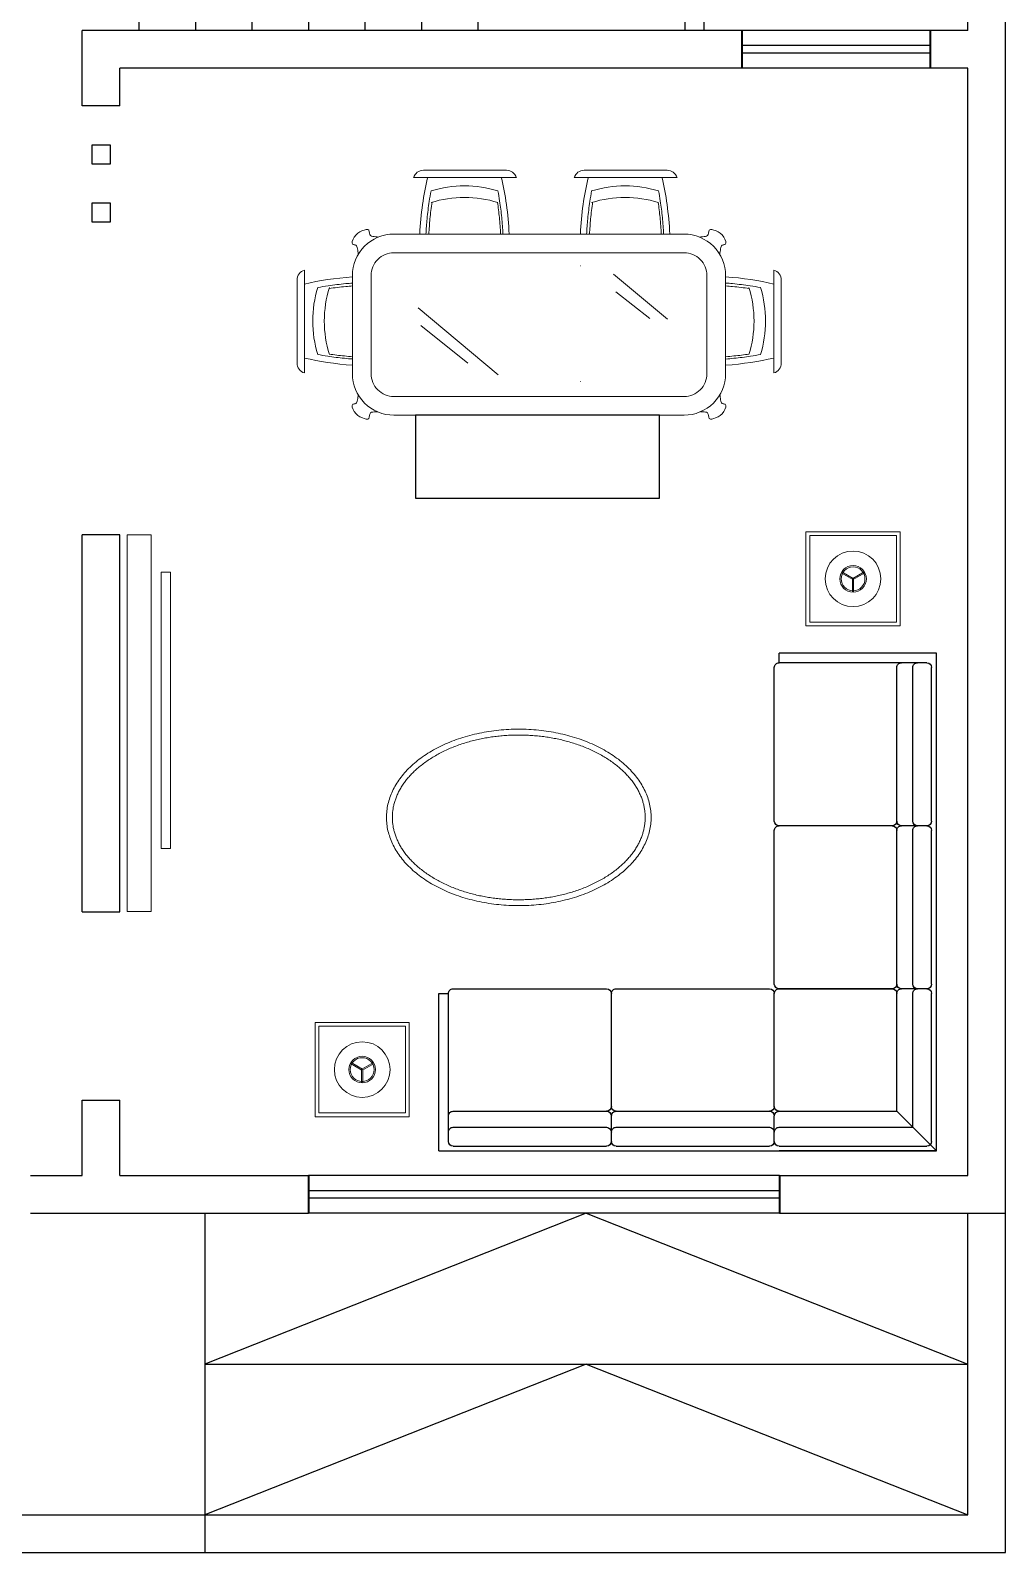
# Model space of a CAD drawing. Header units: millimetres. Extents: x 860 to 1444, y -43 to 267.
# Drawn here: x 1231.32 to 1236.49, y 217.23 to 225.31 of the extents above; entities that cross this region are included whole.
import ezdxf

# ---------------------------------------------------------------- set-up
doc = ezdxf.new("R2010")
doc.units = ezdxf.units.MM
doc.header["$MEASUREMENT"] = 0
doc.linetypes.add('DASHED', pattern=[0.75, 0.5, -0.25])

# ---------------------------------------------------------------- blocks, each defined once
blk = doc.blocks.new('*U235')
at = {"color": 24}
for p, q in [((63.4113, 60.0544), (65.9113, 60.0544)), ((63.4113, 59.8544), (65.9113, 59.8544))]:
    blk.add_line(p, q, dxfattribs=at)
at = {"lineweight": 40}
for p, q in [((63.4113, 60.0544), (63.4113, 59.8544)), ((65.9113, 60.0544), (65.9113, 59.8544))]:
    blk.add_line(p, q, dxfattribs=at)
at = {"color": 44}
for p, q in [((63.4113, 59.9744), (65.9113, 59.9744)), ((63.4113, 59.9344), (65.9113, 59.9344))]:
    blk.add_line(p, q, dxfattribs=at)
blk = doc.blocks.new('din')
at = {"color": 152, "lineweight": 5, "true_color": 0x2776bb}
for p, q in [((16034.5028, 8599.7326), (16034.9988, 8599.7326)), ((16035.2779, 8599.7326), (16035.7739, 8599.7326)), ((16034.0361, 8598.7906), (16034.0361, 8599.2866)), ((16034.9688, 8599.3077), (16034.9703, 8599.3077)), ((16036.2999, 8598.7906), (16036.2999, 8599.2866)), ((16034.8095, 8599.2673), (16034.5487, 8599.0496)), ((16034.7973, 8599.1815), (16034.6346, 8599.0526)), ((16035.7517, 8599.1048), (16035.3652, 8598.7822)), ((16035.7394, 8599.0189), (16035.5115, 8598.8384)), ((16034.9688, 8598.7489), (16034.9703, 8598.7489))]:
    blk.add_line(p, q, dxfattribs=at)
for points in [[(16034.9988, 8599.7326, 0.333667), (16034.9508, 8599.7686), (16034.5508, 8599.7686, 0.333667), (16034.5028, 8599.7326)], [(16035.7739, 8599.7326, 0.333667), (16035.7259, 8599.7686), (16035.3259, 8599.7686, 0.333667), (16035.2779, 8599.7326)], [(16034.0361, 8599.2866, 0.333667), (16034, 8599.2386), (16034, 8598.8386, 0.333667), (16034.0361, 8598.7906)], [(16036.2999, 8599.2866, -0.333667), (16036.336, 8599.2386), (16036.336, 8598.8386, -0.333667), (16036.2999, 8598.7906)]]:
    blk.add_lwpolyline(points, format="xyb", dxfattribs=at)
for points in [[(16034.4685, 8599.4603), (16035.8691, 8599.4603, -0.414214), (16036.0691, 8599.2603), (16036.0691, 8598.7871, -0.414214), (16035.8691, 8598.5871), (16034.4685, 8598.5871, -0.414214), (16034.2685, 8598.7871), (16034.2685, 8599.2603, -0.414214)], [(16034.4685, 8599.3703), (16035.8691, 8599.3703, -0.414214), (16035.9791, 8599.2603), (16035.9791, 8598.7871, -0.414214), (16035.8691, 8598.6771), (16034.4685, 8598.6771, -0.414214), (16034.3585, 8598.7871), (16034.3585, 8599.2603, -0.414214)]]:
    blk.add_lwpolyline(points, format="xyb", close=True, dxfattribs=at)
at = {"color": 152, "true_color": 0x2776bb}
blk.add_lwpolyline([(16035.7654, 8598.1871), (16034.588, 8598.1871), (16034.588, 8598.5871), (16035.7654, 8598.5871)], close=True, dxfattribs=at)
at = {"color": 152, "lineweight": 5, "true_color": 0x2776bb}
for centre, start, end in [((16034.7533, 8599.1501), 72.70335, 107.29665), ((16035.5283, 8599.1501), 72.70335, 107.29665), ((16034.7533, 8599.0942), 72.70335, 107.29665), ((16035.5283, 8599.0942), 72.70335, 107.29665), ((16034.6185, 8599.0411), 162.70335, 197.29665), ((16034.6744, 8599.0411), 162.70335, 197.29665), ((16035.6616, 8599.0411), 342.70335, 17.29665), ((16035.7175, 8599.0411), 342.70335, 17.29665)]:
    blk.add_arc(centre, 0.543, start, end, dxfattribs=at)
for centre, major_axis, start_param, end_param in [((16034.7533, 8599.3692), (0, -0.6317), 4.099527, 4.56758), ((16034.7533, 8599.3692), (0, -0.6317), 7.99879, 8.466844), ((16035.5283, 8599.3692), (0, -0.6317), 4.099527, 4.56758), ((16035.5283, 8599.3692), (0, -0.6317), 7.99879, 8.466844), ((16034.3994, 8599.0411), (0.6317, 0), 8.062748, 8.466844), ((16034.3994, 8599.0411), (0.6317, 0), 4.099527, 4.503623)]:
    blk.add_ellipse(centre, major_axis=major_axis, ratio=0.345133, start_param=start_param, end_param=end_param, dxfattribs=at)
at = {"color": 152, "lineweight": 5, "true_color": 0x2776bb, "extrusion": (0, 0, -1)}
for start_param, end_param in [(4.923784, 5.325251), (0.957934, 1.359402)]:
    blk.add_ellipse((16035.9365, 8599.0411), major_axis=(0.6317, 0), ratio=0.345133, start_param=start_param, end_param=end_param, dxfattribs=at)
at = {"color": 152, "lineweight": 5, "true_color": 0x2776bb}
for points, knots in [([(16034.5918, 8599.6686), (16034.5888, 8599.6528), (16034.586, 8599.6366), (16034.5796, 8599.5942), (16034.5762, 8599.5676), (16034.5709, 8599.5141), (16034.5689, 8599.4874), (16034.5675, 8599.4603)], [4.2084563, 4.2084563, 4.2084563, 4.2084563, 4.2962292, 4.2962292, 4.433179, 4.433179, 4.5651263, 4.5651263, 4.5651263, 4.5651263]), ([(16034.939, 8599.4603), (16034.9377, 8599.4852), (16034.9359, 8599.5099), (16034.9309, 8599.5627), (16034.9274, 8599.5908), (16034.9207, 8599.6352), (16034.9179, 8599.6522), (16034.9147, 8599.6686)], [8.0012444, 8.0012444, 8.0012444, 8.0012444, 8.1227425, 8.1227425, 8.2664644, 8.2664644, 8.3579144, 8.3579144, 8.3579144, 8.3579144]), ([(16035.3669, 8599.6686), (16035.3639, 8599.6528), (16035.3611, 8599.6366), (16035.3546, 8599.5942), (16035.3513, 8599.5676), (16035.346, 8599.5141), (16035.344, 8599.4874), (16035.3426, 8599.4603)], [4.2084563, 4.2084563, 4.2084563, 4.2084563, 4.2962292, 4.2962292, 4.433179, 4.433179, 4.5651263, 4.5651263, 4.5651263, 4.5651263]), ([(16035.714, 8599.4603), (16035.7128, 8599.4852), (16035.711, 8599.5099), (16035.706, 8599.5627), (16035.7025, 8599.5908), (16035.6958, 8599.6352), (16035.6929, 8599.6522), (16035.6898, 8599.6686)], [8.0012444, 8.0012444, 8.0012444, 8.0012444, 8.1227425, 8.1227425, 8.2664644, 8.2664644, 8.3579144, 8.3579144, 8.3579144, 8.3579144]), ([(16034.5937, 8599.6133), (16034.5902, 8599.5896), (16034.5872, 8599.5652), (16034.5821, 8599.5141), (16034.5801, 8599.4874), (16034.5787, 8599.4603)], [4.3081151, 4.3081151, 4.3081151, 4.3081151, 4.433179, 4.433179, 4.5651263, 4.5651263, 4.5651263, 4.5651263]), ([(16034.925, 8599.4603), (16034.9237, 8599.4852), (16034.9219, 8599.5099), (16034.917, 8599.5614), (16034.9138, 8599.5882), (16034.9099, 8599.6142)], [8.0012444, 8.0012444, 8.0012444, 8.0012444, 8.1227425, 8.1227425, 8.2598231, 8.2598231, 8.2598231, 8.2598231]), ([(16035.3687, 8599.6133), (16035.3652, 8599.5896), (16035.3623, 8599.5652), (16035.3572, 8599.5141), (16035.3552, 8599.4874), (16035.3538, 8599.4603)], [4.3081151, 4.3081151, 4.3081151, 4.3081151, 4.433179, 4.433179, 4.5651263, 4.5651263, 4.5651263, 4.5651263]), ([(16035.7001, 8599.4603), (16035.6988, 8599.4852), (16035.697, 8599.5099), (16035.6921, 8599.5614), (16035.6889, 8599.5882), (16035.685, 8599.6142)], [8.0012444, 8.0012444, 8.0012444, 8.0012444, 8.1227425, 8.1227425, 8.2598231, 8.2598231, 8.2598231, 8.2598231]), ([(16034.2965, 8599.3623), (16034.2955, 8599.3711), (16034.2934, 8599.3867), (16034.2885, 8599.41), (16034.2583, 8599.408), (16034.2809, 8599.4588), (16034.3044, 8599.4739), (16034.3487, 8599.4877), (16034.3499, 8599.4653), (16034.3549, 8599.4471), (16034.3762, 8599.4489), (16034.3897, 8599.4471), (16034.3945, 8599.4462)], [25.854151, 25.854151, 25.854151, 25.854151, 52.771329, 71.894905, 86.117928, 121.954734, 172.04851, 202.476174, 216.691855, 230.01003, 254.635643, 269.112988, 269.112988, 269.112988, 269.112988]), ([(16036.0407, 8599.363), (16036.0416, 8599.3716), (16036.0437, 8599.387), (16036.0486, 8599.41), (16036.0788, 8599.408), (16036.0562, 8599.4588), (16036.0327, 8599.4739), (16035.9884, 8599.4877), (16035.9872, 8599.4653), (16035.9822, 8599.4471), (16035.961, 8599.4489), (16035.9476, 8599.4471), (16035.9429, 8599.4462)], [26.596612, 26.596612, 26.596612, 26.596612, 52.771329, 71.894905, 86.117928, 121.954734, 172.04851, 202.476174, 216.691855, 230.01003, 254.635643, 268.767944, 268.767944, 268.767944, 268.767944]), ([(16034.2685, 8599.2243), (16034.2571, 8599.2234), (16034.2458, 8599.2225), (16034.2059, 8599.2187), (16034.1778, 8599.2152), (16034.1334, 8599.2085), (16034.1165, 8599.2056), (16034.1, 8599.2025)], [8.0663515, 8.0663515, 8.0663515, 8.0663515, 8.1227425, 8.1227425, 8.2664644, 8.2664644, 8.3579144, 8.3579144, 8.3579144, 8.3579144]), ([(16034.2685, 8599.2103), (16034.2571, 8599.2094), (16034.2458, 8599.2085), (16034.2072, 8599.2048), (16034.1804, 8599.2016), (16034.1544, 8599.1977)], [8.0663515, 8.0663515, 8.0663515, 8.0663515, 8.1227425, 8.1227425, 8.2598231, 8.2598231, 8.2598231, 8.2598231]), ([(16036.0691, 8599.2241), (16036.0799, 8599.2233), (16036.0907, 8599.2224), (16036.1301, 8599.2187), (16036.1581, 8599.2152), (16036.2026, 8599.2085), (16036.2195, 8599.2056), (16036.236, 8599.2025)], [8.0690291, 8.0690291, 8.0690291, 8.0690291, 8.1227425, 8.1227425, 8.2664644, 8.2664644, 8.3579144, 8.3579144, 8.3579144, 8.3579144]), ([(16036.0691, 8599.2102), (16036.0799, 8599.2093), (16036.0907, 8599.2084), (16036.1288, 8599.2048), (16036.1555, 8599.2016), (16036.1815, 8599.1977)], [8.0690291, 8.0690291, 8.0690291, 8.0690291, 8.1227425, 8.1227425, 8.2598231, 8.2598231, 8.2598231, 8.2598231]), ([(16034.1, 8598.8796), (16034.1158, 8598.8766), (16034.132, 8598.8738), (16034.1744, 8598.8673), (16034.2011, 8598.864), (16034.2416, 8598.86), (16034.255, 8598.8588), (16034.2685, 8598.8578)], [4.2084563, 4.2084563, 4.2084563, 4.2084563, 4.2962292, 4.2962292, 4.433179, 4.433179, 4.5000191, 4.5000191, 4.5000191, 4.5000191]), ([(16034.1553, 8598.8815), (16034.179, 8598.878), (16034.2034, 8598.875), (16034.2416, 8598.8712), (16034.255, 8598.87), (16034.2685, 8598.869)], [4.3081151, 4.3081151, 4.3081151, 4.3081151, 4.433179, 4.433179, 4.5000191, 4.5000191, 4.5000191, 4.5000191]), ([(16036.1806, 8598.8815), (16036.1569, 8598.878), (16036.1325, 8598.875), (16036.0949, 8598.8712), (16036.082, 8598.8701), (16036.0691, 8598.8691)], [4.3081151, 4.3081151, 4.3081151, 4.3081151, 4.433179, 4.433179, 4.4973415, 4.4973415, 4.4973415, 4.4973415]), ([(16036.236, 8598.8796), (16036.2202, 8598.8766), (16036.2039, 8598.8738), (16036.1615, 8598.8673), (16036.1349, 8598.864), (16036.0949, 8598.8601), (16036.082, 8598.8589), (16036.0691, 8598.858)], [4.2084563, 4.2084563, 4.2084563, 4.2084563, 4.2962292, 4.2962292, 4.433179, 4.433179, 4.4973415, 4.4973415, 4.4973415, 4.4973415]), ([(16034.2962, 8598.6857), (16034.2952, 8598.6777), (16034.2932, 8598.6629), (16034.2885, 8598.6406), (16034.2583, 8598.6427), (16034.2809, 8598.5918), (16034.3044, 8598.5767), (16034.3487, 8598.5629), (16034.3499, 8598.5853), (16034.3549, 8598.6036), (16034.3741, 8598.6019), (16034.386, 8598.6031), (16034.3892, 8598.6036)], [28.55667, 28.55667, 28.55667, 28.55667, 52.771329, 71.894905, 86.117928, 121.954734, 172.04851, 202.476174, 216.691855, 230.01003, 254.635643, 263.792895, 263.792895, 263.792895, 263.792895]), ([(16036.041, 8598.685), (16036.0419, 8598.6772), (16036.044, 8598.6626), (16036.0486, 8598.6406), (16036.0788, 8598.6427), (16036.0562, 8598.5918), (16036.0327, 8598.5767), (16035.9884, 8598.5629), (16035.9872, 8598.5853), (16035.9822, 8598.6036), (16035.9632, 8598.6019), (16035.9513, 8598.6031), (16035.9483, 8598.6035)], [29.290825, 29.290825, 29.290825, 29.290825, 52.771329, 71.894905, 86.117928, 121.954734, 172.04851, 202.476174, 216.691855, 230.01003, 254.635643, 263.419397, 263.419397, 263.419397, 263.419397])]:
    blk.add_open_spline(points, degree=3, knots=knots, dxfattribs=at)
blk = doc.blocks.new('ММ319 2640х2640')
at = {"color": 152, "true_color": 0x2776bb}
for p, q in [((-2640, 0), (0, 0)), ((-2640, -2640), (-2640, 0)), ((-2640, 0), (-1805, 0)), ((-2640, 0), (-2640, -835)), ((-2430, -210), (-2640, 0)), ((0, 0), (0, -835)), ((-2615, -835), (-2615, -50)), ((-2590, -25), (-1805, -25)), ((-1780, -50), (-1780, -100)), ((-1755, -25), (-940, -25)), ((-915, -50), (-915, -100)), ((-890, -25), (-75, -25)), ((-50, -50), (-50, -835)), ((-50, -50), (-50, -835)), ((-50, -50), (-50, -50)), ((-2515, -125), (-1805, -125)), ((-2515, -835), (-2515, -125)), ((-1780, -100), (-1780, -185)), ((-1755, -125), (-940, -125)), ((-915, -100), (-915, -185)), ((-890, -125), (-75, -125)), ((-2430, -210), (-1805, -210)), ((-2430, -835), (-2430, -210)), ((-1780, -235), (-1780, -835)), ((-1780, -835), (-1780, -235)), ((-1755, -210), (-940, -210)), ((-915, -235), (-915, -835)), ((-890, -210), (-75, -210)), ((-890, -210), (-75, -210)), ((-2615, -1700), (-2615, -885)), ((-2590, -860), (-2540, -860)), ((-2540, -860), (-2455, -860)), ((-2515, -1700), (-2515, -885)), ((-2430, -1700), (-2430, -885)), ((-2430, -1700), (-2430, -885)), ((-2405, -860), (-1805, -860)), ((-2405, -860), (-1805, -860)), ((-1780, -1700), (-1780, -885)), ((-1755, -860), (-940, -860)), ((-890, -860), (-75, -860)), ((-50, -835), (0, -835)), ((-2615, -2565), (-2615, -1750)), ((-2590, -1725), (-2540, -1725)), ((-2540, -1725), (-2455, -1725)), ((-2515, -2565), (-2515, -1750)), ((-2430, -2565), (-2430, -1750)), ((-2430, -2565), (-2430, -1750)), ((-2405, -1725), (-1805, -1725)), ((-1780, -2565), (-1780, -1750)), ((-2640, -2640), (-1805, -2640)), ((-2590, -2590), (-1805, -2590)), ((-2590, -2590), (-1805, -2590)), ((-2590, -2590), (-2590, -2590)), ((-1805, -2640), (-1805, -2590))]:
    blk.add_line(p, q, dxfattribs=at)
for centre, start, end in [((-2590, -50), 90, 180), ((-1805, -50), 0, 90), ((-1755, -50), 90, 180), ((-940, -50), 0, 90), ((-890, -50), 90, 180), ((-75, -50), 0, 90), ((-1805, -100), 270, 0), ((-1755, -100), 180, 270), ((-940, -100), 270, 0), ((-890, -100), 180, 270), ((-75, -100), 270, 0), ((-1805, -185), 270, 0), ((-1805, -235), 0, 90), ((-1755, -185), 180, 270), ((-1755, -235), 90, 180), ((-940, -185), 270, 0), ((-940, -235), 0, 90), ((-890, -185), 180, 270), ((-890, -235), 90, 180), ((-75, -185), 270, 0), ((-2590, -835), 180, 270), ((-2590, -885), 90, 180), ((-2540, -835), 270, 0), ((-2540, -885), 0, 90), ((-2455, -835), 270, 0), ((-2455, -885), 0, 90), ((-2405, -835), 180, 270), ((-2405, -885), 90, 180), ((-1805, -835), 270, 0), ((-1805, -835), 270, 0), ((-1805, -885), 0, 90), ((-1755, -835), 180, 270), ((-940, -835), 270, 0), ((-890, -835), 180, 270), ((-75, -835), 270, 0), ((-2590, -1700), 180, 270), ((-2590, -1750), 90, 180), ((-2540, -1700), 270, 0), ((-2540, -1750), 0, 90), ((-2455, -1700), 270, 0), ((-2455, -1750), 0, 90), ((-2405, -1700), 180, 270), ((-2405, -1750), 90, 180), ((-1805, -1700), 270, 0), ((-1805, -1750), 0, 90), ((-2590, -2565), 180, 270), ((-2540, -2565), 270, 0), ((-2455, -2565), 270, 0), ((-1805, -2565), 270, 0)]:
    blk.add_arc(centre, 25, start, end, dxfattribs=at)
blk = doc.blocks.new('small side table')
at = {"color": 152, "lineweight": 5, "true_color": 0x2776bb}
for p, q in [((96.8116, 62.3117), (96.7505, 62.3469)), ((96.8147, 62.3171), (96.7537, 62.3524)), ((96.8116, 62.3171), (96.8726, 62.3524)), ((96.8147, 62.3117), (96.8758, 62.3469)), ((96.81, 62.3144), (96.81, 62.2439)), ((96.8163, 62.3144), (96.8163, 62.2439))]:
    blk.add_line(p, q, dxfattribs=at)
at = {"color": 152, "lineweight": 5, "ltscale": 0.03, "true_color": 0x2776bb}
blk.add_lwpolyline([(97.0631, 62.5644), (96.5631, 62.5644), (96.5631, 62.0644), (97.0631, 62.0644)], close=True, dxfattribs=at)
at = {"color": 152, "lineweight": 5, "true_color": 0x2776bb}
blk.add_lwpolyline([(96.5831, 62.5444), (97.0431, 62.5444), (97.0431, 62.0844), (96.5831, 62.0844)], close=True, dxfattribs=at)
for radius in [0.1475, 0.0706, 0.0633]:
    blk.add_circle((96.8131, 62.3144), radius, dxfattribs=at)
blk = doc.blocks.new('*U236')
at = {"color": 24}
for p, q in [((64.9113, 60.0544), (65.9113, 60.0544)), ((64.9113, 59.8544), (65.9113, 59.8544))]:
    blk.add_line(p, q, dxfattribs=at)
at = {"lineweight": 40}
for p, q in [((64.9113, 60.0544), (64.9113, 59.8544)), ((65.9113, 60.0544), (65.9113, 59.8544))]:
    blk.add_line(p, q, dxfattribs=at)
at = {"color": 44}
for p, q in [((64.9113, 59.9744), (65.9113, 59.9744)), ((64.9113, 59.9344), (65.9113, 59.9344))]:
    blk.add_line(p, q, dxfattribs=at)

msp = doc.modelspace()

# ---------------------------------------------------------------- linework, layer by layer
at = {"linetype": 'DASHED'}
for p, q in [((1236.29067, 228.70548), (1234.89067, 225.30548)), ((1234.89067, 228.70548), (1236.29067, 225.30548))]:
    msp.add_line(p, q, dxfattribs=at)
for p, q in [((1233.69067, 227.00548), (1233.69067, 225.30548)), ((1231.89067, 226.40548), (1231.89067, 225.30548)), ((1232.19067, 226.40548), (1232.19067, 225.30548)), ((1232.49067, 226.40548), (1232.49067, 225.30548)), ((1232.79067, 226.40548), (1232.79067, 225.30548)), ((1233.09067, 226.40548), (1233.09067, 225.30548)), ((1233.39067, 226.40548), (1233.39067, 225.30548)), ((1234.79067, 225.30548), (1234.79067, 226.00548)), ((1234.89067, 225.30548), (1234.89067, 226.00548)), ((1231.59067, 224.90548), (1231.59067, 225.30548)), ((1235.09067, 225.30548), (1231.59067, 225.30548)), ((1236.29067, 225.30548), (1236.09067, 225.30548)), ((1231.79067, 224.90548), (1231.79067, 225.10548)), ((1235.09067, 225.10548), (1231.79067, 225.10548)), ((1236.29067, 225.10548), (1236.09067, 225.10548)), ((1231.79067, 224.90548), (1231.59067, 224.90548)), ((1231.59067, 220.62959), (1231.59067, 222.62959)), ((1231.79067, 222.62959), (1231.59067, 222.62959)), ((1231.79067, 220.62959), (1231.79067, 222.62959)), ((1231.79067, 220.62959), (1231.79067, 221.62959)), ((1231.59067, 220.62959), (1231.79067, 220.62959)), ((1231.59067, 219.62959), (1231.79067, 219.62959)), ((1231.59067, 219.22959), (1231.59067, 219.62959)), ((1231.79067, 219.22959), (1231.79067, 219.62959)), ((1231.31534, 219.22959), (1231.59067, 219.22959)), ((1231.79067, 219.22959), (1232.79067, 219.22959)), ((1235.29067, 219.22959), (1236.29067, 219.22959)), ((1231.31534, 219.02959), (1232.79067, 219.02959)), ((1232.24067, 219.02959), (1232.24067, 217.22959)), ((1234.26567, 219.02959), (1232.24067, 218.22959)), ((1234.26567, 219.02959), (1236.29067, 218.22959)), ((1235.29067, 219.02959), (1236.49067, 219.02959)), ((1232.24067, 218.22959), (1236.29067, 218.22959)), ((1234.26567, 218.22959), (1232.24067, 217.42959)), ((1234.26567, 218.22959), (1236.29067, 217.42959))]:
    msp.add_line(p, q)
for points in [[(1236.49067, 217.22959), (1236.49067, 232.22959), (1226.49067, 232.22959), (1226.49067, 217.22959), (1226.69067, 217.22959)], [(1236.29067, 225.30548), (1236.29067, 228.70548)], [(1236.29067, 225.30548), (1236.29067, 228.70548)], [(1236.29067, 219.22959), (1236.29067, 225.10548)], [(1236.29067, 219.22959), (1236.29067, 225.10548)], [(1236.29067, 217.42959), (1236.29067, 219.02959)], [(1228.49067, 217.42959), (1236.29067, 217.42959)], [(1228.49067, 217.22959), (1236.49067, 217.22959)]]:
    msp.add_lwpolyline(points)
for points in [[(1231.64067, 224.5975), (1231.74067, 224.5975), (1231.74067, 224.6975), (1231.64067, 224.6975)], [(1231.64067, 224.28952), (1231.74067, 224.28952), (1231.74067, 224.38952), (1231.64067, 224.38952)]]:
    msp.add_lwpolyline(points, close=True)
at = {"color": 152, "lineweight": 5, "true_color": 0x2776bb}
for points in [[(1231.95575, 220.6303), (1231.95575, 222.62959), (1231.829, 222.62959), (1231.829, 220.6303)], [(1232.05857, 220.96596), (1232.05857, 222.43123), (1232.00866, 222.43123), (1232.00866, 220.96596)]]:
    msp.add_lwpolyline(points, close=True, dxfattribs=at)
at = {"color": 152, "lineweight": 5, "ltscale": 0.03, "true_color": 0x2776bb}
msp.add_polyline3d([(1233.20499, 221.1301, 0), (1233.20511, 221.13896, 0), (1233.20549, 221.14781, 0), (1233.20612, 221.15666, 0), (1233.207, 221.1655, 0), (1233.20813, 221.17433, 0), (1233.20951, 221.18314, 0), (1233.21114, 221.19193, 0), (1233.21302, 221.2007, 0), (1233.21515, 221.20945, 0), (1233.21752, 221.21817, 0), (1233.22015, 221.22685, 0), (1233.22302, 221.2355, 0), (1233.22613, 221.24412, 0), (1233.22949, 221.25269, 0), (1233.23309, 221.26122, 0), (1233.23693, 221.2697, 0), (1233.24102, 221.27813, 0), (1233.24534, 221.28651, 0), (1233.2499, 221.29483, 0), (1233.25469, 221.30309, 0), (1233.25972, 221.31129, 0), (1233.26498, 221.31943, 0), (1233.27046, 221.3275, 0), (1233.27618, 221.33549, 0), (1233.28213, 221.34342, 0), (1233.28829, 221.35127, 0), (1233.29468, 221.35903, 0), (1233.30129, 221.36672, 0), (1233.30812, 221.37432, 0), (1233.31516, 221.38184, 0), (1233.32241, 221.38926, 0), (1233.32987, 221.39659, 0), (1233.33754, 221.40383, 0), (1233.34541, 221.41097, 0), (1233.35348, 221.418, 0), (1233.36175, 221.42494, 0), (1233.37022, 221.43177, 0), (1233.37888, 221.43849, 0), (1233.38773, 221.4451, 0), (1233.39676, 221.45159, 0), (1233.40598, 221.45798, 0), (1233.41538, 221.46424, 0), (1233.42495, 221.47038, 0), (1233.4347, 221.47641, 0), (1233.44461, 221.48231, 0), (1233.45469, 221.48808, 0), (1233.46494, 221.49372, 0), (1233.47534, 221.49924, 0), (1233.48589, 221.50462, 0), (1233.4966, 221.50987, 0), (1233.50745, 221.51498, 0), (1233.51845, 221.51996, 0), (1233.52959, 221.52479, 0), (1233.54086, 221.52948, 0), (1233.55226, 221.53403, 0), (1233.56379, 221.53844, 0), (1233.57544, 221.5427, 0), (1233.58721, 221.54681, 0), (1233.5991, 221.55077, 0), (1233.6111, 221.55458, 0), (1233.6232, 221.55824, 0), (1233.6354, 221.56175, 0), (1233.6477, 221.5651, 0), (1233.6601, 221.5683, 0), (1233.67258, 221.57134, 0), (1233.68515, 221.57422, 0), (1233.6978, 221.57694, 0), (1233.71052, 221.5795, 0), (1233.72331, 221.5819, 0), (1233.73617, 221.58414, 0), (1233.74909, 221.58622, 0), (1233.76206, 221.58813, 0), (1233.77509, 221.58988, 0), (1233.78817, 221.59146, 0), (1233.80128, 221.59288, 0), (1233.81444, 221.59413, 0), (1233.82763, 221.59522, 0), (1233.84084, 221.59614, 0), (1233.85409, 221.5969, 0), (1233.86735, 221.59748, 0), (1233.88062, 221.5979, 0), (1233.8939, 221.59815, 0), (1233.90719, 221.59824, 0), (1233.92048, 221.59815, 0), (1233.93377, 221.5979, 0), (1233.94704, 221.59748, 0), (1233.9603, 221.5969, 0), (1233.97354, 221.59614, 0), (1233.98676, 221.59522, 0), (1233.99995, 221.59413, 0), (1234.0131, 221.59288, 0), (1234.02622, 221.59146, 0), (1234.0393, 221.58988, 0), (1234.05232, 221.58813, 0), (1234.0653, 221.58622, 0), (1234.07822, 221.58414, 0), (1234.09108, 221.5819, 0), (1234.10387, 221.5795, 0), (1234.11659, 221.57694, 0), (1234.12924, 221.57422, 0), (1234.1418, 221.57134, 0), (1234.15429, 221.5683, 0), (1234.16668, 221.5651, 0), (1234.17898, 221.56175, 0), (1234.19119, 221.55824, 0), (1234.20329, 221.55458, 0), (1234.21529, 221.55077, 0), (1234.22717, 221.54681, 0), (1234.23894, 221.5427, 0), (1234.2506, 221.53844, 0), (1234.26213, 221.53403, 0), (1234.27353, 221.52948, 0), (1234.2848, 221.52479, 0), (1234.29594, 221.51996, 0), (1234.30693, 221.51498, 0), (1234.31779, 221.50987, 0), (1234.32849, 221.50462, 0), (1234.33905, 221.49924, 0), (1234.34945, 221.49372, 0), (1234.35969, 221.48808, 0), (1234.36977, 221.48231, 0), (1234.37969, 221.47641, 0), (1234.38944, 221.47038, 0), (1234.39901, 221.46424, 0), (1234.40841, 221.45798, 0), (1234.41762, 221.45159, 0), (1234.42666, 221.4451, 0), (1234.43551, 221.43849, 0), (1234.44416, 221.43177, 0), (1234.45263, 221.42494, 0), (1234.4609, 221.418, 0), (1234.46898, 221.41097, 0), (1234.47685, 221.40383, 0), (1234.48452, 221.39659, 0), (1234.49198, 221.38926, 0), (1234.49923, 221.38184, 0), (1234.50627, 221.37432, 0), (1234.5131, 221.36672, 0), (1234.5197, 221.35903, 0), (1234.52609, 221.35127, 0), (1234.53226, 221.34342, 0), (1234.5382, 221.33549, 0), (1234.54392, 221.3275, 0), (1234.54941, 221.31943, 0), (1234.55467, 221.31129, 0), (1234.5597, 221.30309, 0), (1234.56449, 221.29483, 0), (1234.56905, 221.28651, 0), (1234.57337, 221.27813, 0), (1234.57745, 221.2697, 0), (1234.5813, 221.26122, 0), (1234.5849, 221.25269, 0), (1234.58826, 221.24412, 0), (1234.59137, 221.2355, 0), (1234.59424, 221.22685, 0), (1234.59686, 221.21817, 0), (1234.59924, 221.20945, 0), (1234.60137, 221.2007, 0), (1234.60325, 221.19193, 0), (1234.60488, 221.18314, 0), (1234.60626, 221.17433, 0), (1234.60739, 221.1655, 0), (1234.60827, 221.15666, 0), (1234.6089, 221.14781, 0), (1234.60927, 221.13896, 0), (1234.6094, 221.1301, 0), (1234.60927, 221.12124, 0), (1234.6089, 221.11238, 0), (1234.60827, 221.10353, 0), (1234.60739, 221.09469, 0), (1234.60626, 221.08587, 0), (1234.60488, 221.07705, 0), (1234.60325, 221.06826, 0), (1234.60137, 221.05949, 0), (1234.59924, 221.05075, 0), (1234.59686, 221.04203, 0), (1234.59424, 221.03334, 0), (1234.59137, 221.02469, 0), (1234.58826, 221.01608, 0), (1234.5849, 221.00751, 0), (1234.5813, 220.99898, 0), (1234.57745, 220.9905, 0), (1234.57337, 220.98207, 0), (1234.56905, 220.97369, 0), (1234.56449, 220.96537, 0), (1234.5597, 220.95711, 0), (1234.55467, 220.94891, 0), (1234.54941, 220.94077, 0), (1234.54392, 220.9327, 0), (1234.5382, 220.9247, 0), (1234.53226, 220.91678, 0), (1234.52609, 220.90893, 0), (1234.5197, 220.90116, 0), (1234.5131, 220.89348, 0), (1234.50627, 220.88587, 0), (1234.49923, 220.87836, 0), (1234.49198, 220.87094, 0), (1234.48452, 220.8636, 0), (1234.47685, 220.85637, 0), (1234.46898, 220.84923, 0), (1234.4609, 220.84219, 0), (1234.45263, 220.83526, 0), (1234.44416, 220.82843, 0), (1234.43551, 220.82171, 0), (1234.42666, 220.8151, 0), (1234.41762, 220.8086, 0), (1234.40841, 220.80222, 0), (1234.39901, 220.79596, 0), (1234.38944, 220.78981, 0), (1234.37969, 220.78379, 0), (1234.36977, 220.77789, 0), (1234.35969, 220.77212, 0), (1234.34945, 220.76647, 0), (1234.33905, 220.76096, 0), (1234.32849, 220.75558, 0), (1234.31779, 220.75033, 0), (1234.30693, 220.74522, 0), (1234.29594, 220.74024, 0), (1234.2848, 220.73541, 0), (1234.27353, 220.73071, 0), (1234.26213, 220.72616, 0), (1234.2506, 220.72176, 0), (1234.23894, 220.7175, 0), (1234.22717, 220.71339, 0), (1234.21529, 220.70942, 0), (1234.20329, 220.70561, 0), (1234.19119, 220.70195, 0), (1234.17898, 220.69845, 0), (1234.16668, 220.6951, 0), (1234.15429, 220.6919, 0), (1234.1418, 220.68886, 0), (1234.12924, 220.68598, 0), (1234.11659, 220.68326, 0), (1234.10387, 220.6807, 0), (1234.09108, 220.6783, 0), (1234.07822, 220.67606, 0), (1234.0653, 220.67398, 0), (1234.05232, 220.67207, 0), (1234.0393, 220.67032, 0), (1234.02622, 220.66873, 0), (1234.0131, 220.66731, 0), (1233.99995, 220.66606, 0), (1233.98676, 220.66497, 0), (1233.97354, 220.66405, 0), (1233.9603, 220.6633, 0), (1233.94704, 220.66271, 0), (1233.93377, 220.6623, 0), (1233.92048, 220.66204, 0), (1233.90719, 220.66196, 0), (1233.8939, 220.66204, 0), (1233.88062, 220.6623, 0), (1233.86735, 220.66271, 0), (1233.85409, 220.6633, 0), (1233.84084, 220.66405, 0), (1233.82763, 220.66497, 0), (1233.81444, 220.66606, 0), (1233.80128, 220.66731, 0), (1233.78817, 220.66873, 0), (1233.77509, 220.67032, 0), (1233.76206, 220.67207, 0), (1233.74909, 220.67398, 0), (1233.73617, 220.67606, 0), (1233.72331, 220.6783, 0), (1233.71052, 220.6807, 0), (1233.6978, 220.68326, 0), (1233.68515, 220.68598, 0), (1233.67258, 220.68886, 0), (1233.6601, 220.6919, 0), (1233.6477, 220.6951, 0), (1233.6354, 220.69845, 0), (1233.6232, 220.70195, 0), (1233.6111, 220.70561, 0), (1233.5991, 220.70942, 0), (1233.58721, 220.71339, 0), (1233.57544, 220.7175, 0), (1233.56379, 220.72176, 0), (1233.55226, 220.72616, 0), (1233.54086, 220.73071, 0), (1233.52959, 220.73541, 0), (1233.51845, 220.74024, 0), (1233.50745, 220.74522, 0), (1233.4966, 220.75033, 0), (1233.48589, 220.75558, 0), (1233.47534, 220.76096, 0), (1233.46494, 220.76647, 0), (1233.45469, 220.77212, 0), (1233.44461, 220.77789, 0), (1233.4347, 220.78379, 0), (1233.42495, 220.78981, 0), (1233.41538, 220.79596, 0), (1233.40598, 220.80222, 0), (1233.39676, 220.8086, 0), (1233.38773, 220.8151, 0), (1233.37888, 220.82171, 0), (1233.37022, 220.82843, 0), (1233.36175, 220.83526, 0), (1233.35348, 220.84219, 0), (1233.34541, 220.84923, 0), (1233.33754, 220.85637, 0), (1233.32987, 220.8636, 0), (1233.32241, 220.87094, 0), (1233.31516, 220.87836, 0), (1233.30812, 220.88587, 0), (1233.30129, 220.89348, 0), (1233.29468, 220.90116, 0), (1233.28829, 220.90893, 0), (1233.28213, 220.91678, 0), (1233.27618, 220.9247, 0), (1233.27046, 220.9327, 0), (1233.26498, 220.94077, 0), (1233.25972, 220.94891, 0), (1233.25469, 220.95711, 0), (1233.2499, 220.96537, 0), (1233.24534, 220.97369, 0), (1233.24102, 220.98207, 0), (1233.23693, 220.9905, 0), (1233.23309, 220.99898, 0), (1233.22949, 221.00751, 0), (1233.22613, 221.01608, 0), (1233.22302, 221.02469, 0), (1233.22015, 221.03334, 0), (1233.21752, 221.04203, 0), (1233.21515, 221.05075, 0), (1233.21302, 221.05949, 0), (1233.21114, 221.06826, 0), (1233.20951, 221.07705, 0), (1233.20813, 221.08587, 0), (1233.207, 221.09469, 0), (1233.20612, 221.10353, 0), (1233.20549, 221.11238, 0), (1233.20511, 221.12124, 0), (1233.20499, 221.1301, 0)], dxfattribs=at)
at = {"color": 152, "linetype": 'Continuous', "lineweight": 5, "true_color": 0x2776bb}
msp.add_polyline3d([(1233.23619, 221.1301, 0), (1233.23624, 221.13489, 0), (1233.23636, 221.1397, 0), (1233.23657, 221.14453, 0), (1233.23686, 221.14938, 0), (1233.23723, 221.15425, 0), (1233.2377, 221.15914, 0), (1233.23825, 221.16405, 0), (1233.23889, 221.16898, 0), (1233.23962, 221.17393, 0), (1233.24045, 221.17889, 0), (1233.24136, 221.18387, 0), (1233.24237, 221.18886, 0), (1233.24347, 221.19387, 0), (1233.24467, 221.19889, 0), (1233.24596, 221.20393, 0), (1233.24736, 221.20898, 0), (1233.24885, 221.21404, 0), (1233.25044, 221.21911, 0), (1233.25213, 221.22419, 0), (1233.25392, 221.22929, 0), (1233.25582, 221.23439, 0), (1233.25782, 221.2395, 0), (1233.25993, 221.24462, 0), (1233.26214, 221.24974, 0), (1233.26446, 221.25486, 0), (1233.26689, 221.25999, 0), (1233.26942, 221.26512, 0), (1233.27206, 221.27024, 0), (1233.27481, 221.27537, 0), (1233.27767, 221.28048, 0), (1233.28063, 221.2856, 0), (1233.28369, 221.2907, 0), (1233.28687, 221.2958, 0), (1233.29015, 221.30088, 0), (1233.29354, 221.30596, 0), (1233.29704, 221.31102, 0), (1233.30065, 221.31606, 0), (1233.30437, 221.32109, 0), (1233.30819, 221.3261, 0), (1233.31212, 221.33109, 0), (1233.31616, 221.33606, 0), (1233.32031, 221.34101, 0), (1233.32458, 221.34593, 0), (1233.32896, 221.35083, 0), (1233.33346, 221.3557, 0), (1233.33807, 221.36055, 0), (1233.3428, 221.36536, 0), (1233.34763, 221.37015, 0), (1233.35257, 221.3749, 0), (1233.35762, 221.37962, 0), (1233.36278, 221.38431, 0), (1233.36803, 221.38896, 0), (1233.37339, 221.39358, 0), (1233.37885, 221.39816, 0), (1233.38441, 221.4027, 0), (1233.39007, 221.4072, 0), (1233.39582, 221.41165, 0), (1233.40166, 221.41607, 0), (1233.4076, 221.42044, 0), (1233.41362, 221.42476, 0), (1233.41974, 221.42904, 0), (1233.42594, 221.43327, 0), (1233.43223, 221.43745, 0), (1233.4386, 221.44158, 0), (1233.44505, 221.44566, 0), (1233.45159, 221.44968, 0), (1233.4582, 221.45365, 0), (1233.46489, 221.45756, 0), (1233.47166, 221.46142, 0), (1233.4785, 221.46522, 0), (1233.48541, 221.46896, 0), (1233.4924, 221.47264, 0), (1233.49945, 221.47626, 0), (1233.50657, 221.47981, 0), (1233.51376, 221.4833, 0), (1233.52101, 221.48672, 0), (1233.52832, 221.49008, 0), (1233.5357, 221.49336, 0), (1233.54313, 221.49658, 0), (1233.55062, 221.49972, 0), (1233.55817, 221.5028, 0), (1233.56577, 221.5058, 0), (1233.57343, 221.50872, 0), (1233.58113, 221.51157, 0), (1233.58885, 221.51435, 0), (1233.59659, 221.51704, 0), (1233.60435, 221.51967, 0), (1233.61213, 221.52222, 0), (1233.61993, 221.52469, 0), (1233.62775, 221.52709, 0), (1233.63558, 221.52942, 0), (1233.64344, 221.53167, 0), (1233.65131, 221.53385, 0), (1233.6592, 221.53596, 0), (1233.66711, 221.53799, 0), (1233.67503, 221.53996, 0), (1233.68296, 221.54185, 0), (1233.69091, 221.54367, 0), (1233.69888, 221.54542, 0), (1233.70686, 221.5471, 0), (1233.71485, 221.54871, 0), (1233.72286, 221.55024, 0), (1233.73087, 221.55171, 0), (1233.7389, 221.55311, 0), (1233.74694, 221.55444, 0), (1233.75499, 221.5557, 0), (1233.76305, 221.5569, 0), (1233.77112, 221.55802, 0), (1233.7792, 221.55908, 0), (1233.78729, 221.56007, 0), (1233.79538, 221.56099, 0), (1233.80348, 221.56184, 0), (1233.81159, 221.56263, 0), (1233.81971, 221.56335, 0), (1233.82783, 221.56401, 0), (1233.83595, 221.5646, 0), (1233.84408, 221.56513, 0), (1233.85222, 221.56559, 0), (1233.86036, 221.56599, 0), (1233.8685, 221.56632, 0), (1233.87664, 221.56659, 0), (1233.88479, 221.56679, 0), (1233.89293, 221.56693, 0), (1233.90108, 221.56701, 0), (1233.90923, 221.56703, 0), (1233.91738, 221.56698, 0), (1233.92553, 221.56687, 0), (1233.93367, 221.5667, 0), (1233.94182, 221.56646, 0), (1233.94996, 221.56616, 0), (1233.9581, 221.5658, 0), (1233.96624, 221.56537, 0), (1233.97437, 221.56487, 0), (1233.9825, 221.56432, 0), (1233.99062, 221.56369, 0), (1233.99874, 221.563, 0), (1234.00685, 221.56225, 0), (1234.01495, 221.56142, 0), (1234.02305, 221.56054, 0), (1234.03114, 221.55958, 0), (1234.03923, 221.55856, 0), (1234.0473, 221.55747, 0), (1234.05536, 221.55631, 0), (1234.06342, 221.55508, 0), (1234.07146, 221.55379, 0), (1234.0795, 221.55242, 0), (1234.08752, 221.55099, 0), (1234.09553, 221.54948, 0), (1234.10353, 221.54791, 0), (1234.11152, 221.54627, 0), (1234.11949, 221.54455, 0), (1234.12745, 221.54277, 0), (1234.13539, 221.54091, 0), (1234.14332, 221.53899, 0), (1234.15124, 221.53699, 0), (1234.15913, 221.53491, 0), (1234.16701, 221.53277, 0), (1234.17488, 221.53055, 0), (1234.18272, 221.52826, 0), (1234.19055, 221.5259, 0), (1234.19836, 221.52346, 0), (1234.20615, 221.52095, 0), (1234.21392, 221.51836, 0), (1234.22167, 221.5157, 0), (1234.2294, 221.51297, 0), (1234.23711, 221.51016, 0), (1234.24479, 221.50727, 0), (1234.25242, 221.50431, 0), (1234.25999, 221.50127, 0), (1234.26752, 221.49816, 0), (1234.27498, 221.49498, 0), (1234.28238, 221.49173, 0), (1234.28973, 221.48841, 0), (1234.29701, 221.48502, 0), (1234.30423, 221.48156, 0), (1234.31138, 221.47804, 0), (1234.31847, 221.47446, 0), (1234.32549, 221.47081, 0), (1234.33244, 221.4671, 0), (1234.33932, 221.46333, 0), (1234.34612, 221.4595, 0), (1234.35285, 221.45561, 0), (1234.3595, 221.45167, 0), (1234.36608, 221.44767, 0), (1234.37257, 221.44362, 0), (1234.37898, 221.43952, 0), (1234.38531, 221.43536, 0), (1234.39156, 221.43116, 0), (1234.39772, 221.42691, 0), (1234.40379, 221.4226, 0), (1234.40977, 221.41826, 0), (1234.41566, 221.41387, 0), (1234.42146, 221.40943, 0), (1234.42716, 221.40495, 0), (1234.43277, 221.40043, 0), (1234.43828, 221.39587, 0), (1234.44369, 221.39128, 0), (1234.44899, 221.38664, 0), (1234.4542, 221.38197, 0), (1234.4593, 221.37727, 0), (1234.4643, 221.37253, 0), (1234.46918, 221.36776, 0), (1234.47396, 221.36296, 0), (1234.47863, 221.35813, 0), (1234.48319, 221.35327, 0), (1234.48763, 221.34838, 0), (1234.49195, 221.34347, 0), (1234.49616, 221.33854, 0), (1234.50026, 221.33358, 0), (1234.50424, 221.3286, 0), (1234.50812, 221.3236, 0), (1234.51189, 221.31858, 0), (1234.51555, 221.31354, 0), (1234.51911, 221.30849, 0), (1234.52255, 221.30342, 0), (1234.52589, 221.29834, 0), (1234.52912, 221.29325, 0), (1234.53224, 221.28815, 0), (1234.53525, 221.28304, 0), (1234.53816, 221.27792, 0), (1234.54096, 221.2728, 0), (1234.54365, 221.26768, 0), (1234.54624, 221.26255, 0), (1234.54872, 221.25743, 0), (1234.55109, 221.2523, 0), (1234.55336, 221.24718, 0), (1234.55552, 221.24206, 0), (1234.55758, 221.23694, 0), (1234.55953, 221.23184, 0), (1234.56137, 221.22674, 0), (1234.56311, 221.22165, 0), (1234.56476, 221.21657, 0), (1234.5663, 221.21151, 0), (1234.56774, 221.20645, 0), (1234.56908, 221.20141, 0), (1234.57033, 221.19638, 0), (1234.57148, 221.19136, 0), (1234.57253, 221.18636, 0), (1234.57349, 221.18138, 0), (1234.57436, 221.17641, 0), (1234.57514, 221.17145, 0), (1234.57583, 221.16651, 0), (1234.57642, 221.16159, 0), (1234.57693, 221.15669, 0), (1234.57735, 221.15181, 0), (1234.57769, 221.14695, 0), (1234.57793, 221.14211, 0), (1234.5781, 221.13729, 0), (1234.57818, 221.13249, 0), (1234.57818, 221.12771, 0), (1234.5781, 221.12291, 0), (1234.57793, 221.11809, 0), (1234.57769, 221.11325, 0), (1234.57735, 221.10838, 0), (1234.57693, 221.1035, 0), (1234.57642, 221.0986, 0), (1234.57583, 221.09368, 0), (1234.57514, 221.08874, 0), (1234.57436, 221.08379, 0), (1234.57349, 221.07882, 0), (1234.57253, 221.07383, 0), (1234.57148, 221.06883, 0), (1234.57033, 221.06382, 0), (1234.56908, 221.05879, 0), (1234.56774, 221.05374, 0), (1234.5663, 221.04869, 0), (1234.56476, 221.04362, 0), (1234.56311, 221.03854, 0), (1234.56137, 221.03346, 0), (1234.55953, 221.02836, 0), (1234.55758, 221.02325, 0), (1234.55552, 221.01814, 0), (1234.55336, 221.01302, 0), (1234.55109, 221.0079, 0), (1234.54872, 221.00277, 0), (1234.54624, 220.99764, 0), (1234.54365, 220.99252, 0), (1234.54096, 220.98739, 0), (1234.53816, 220.98227, 0), (1234.53525, 220.97716, 0), (1234.53224, 220.97205, 0), (1234.52912, 220.96695, 0), (1234.52589, 220.96186, 0), (1234.52255, 220.95678, 0), (1234.51911, 220.95171, 0), (1234.51555, 220.94666, 0), (1234.51189, 220.94162, 0), (1234.50812, 220.9366, 0), (1234.50424, 220.9316, 0), (1234.50026, 220.92662, 0), (1234.49616, 220.92166, 0), (1234.49195, 220.91672, 0), (1234.48763, 220.91181, 0), (1234.48319, 220.90693, 0), (1234.47863, 220.90207, 0), (1234.47396, 220.89724, 0), (1234.46918, 220.89244, 0), (1234.4643, 220.88767, 0), (1234.4593, 220.88293, 0), (1234.4542, 220.87822, 0), (1234.44899, 220.87355, 0), (1234.44369, 220.86892, 0), (1234.43828, 220.86432, 0), (1234.43277, 220.85976, 0), (1234.42716, 220.85524, 0), (1234.42146, 220.85077, 0), (1234.41566, 220.84633, 0), (1234.40977, 220.84194, 0), (1234.40379, 220.83759, 0), (1234.39772, 220.83329, 0), (1234.39156, 220.82904, 0), (1234.38531, 220.82483, 0), (1234.37898, 220.82068, 0), (1234.37257, 220.81657, 0), (1234.36608, 220.81252, 0), (1234.3595, 220.80852, 0), (1234.35285, 220.80458, 0), (1234.34612, 220.8007, 0), (1234.33932, 220.79687, 0), (1234.33244, 220.7931, 0), (1234.32549, 220.78939, 0), (1234.31847, 220.78574, 0), (1234.31138, 220.78216, 0), (1234.30423, 220.77863, 0), (1234.29701, 220.77518, 0), (1234.28973, 220.77179, 0), (1234.28238, 220.76847, 0), (1234.27498, 220.76522, 0), (1234.26752, 220.76204, 0), (1234.25999, 220.75893, 0), (1234.25242, 220.75589, 0), (1234.24479, 220.75293, 0), (1234.23711, 220.75004, 0), (1234.2294, 220.74723, 0), (1234.22167, 220.74449, 0), (1234.21392, 220.74183, 0), (1234.20615, 220.73925, 0), (1234.19836, 220.73673, 0), (1234.19055, 220.7343, 0), (1234.18272, 220.73193, 0), (1234.17488, 220.72964, 0), (1234.16701, 220.72743, 0), (1234.15913, 220.72528, 0), (1234.15124, 220.72321, 0), (1234.14332, 220.72121, 0), (1234.13539, 220.71928, 0), (1234.12745, 220.71743, 0), (1234.11949, 220.71564, 0), (1234.11152, 220.71393, 0), (1234.10353, 220.71229, 0), (1234.09553, 220.71071, 0), (1234.08752, 220.70921, 0), (1234.0795, 220.70777, 0), (1234.07146, 220.70641, 0), (1234.06342, 220.70512, 0), (1234.05536, 220.70389, 0), (1234.0473, 220.70273, 0), (1234.03923, 220.70164, 0), (1234.03114, 220.70062, 0), (1234.02305, 220.69966, 0), (1234.01495, 220.69877, 0), (1234.00685, 220.69795, 0), (1233.99874, 220.69719, 0), (1233.99062, 220.6965, 0), (1233.9825, 220.69588, 0), (1233.97437, 220.69532, 0), (1233.96624, 220.69483, 0), (1233.9581, 220.6944, 0), (1233.94996, 220.69404, 0), (1233.94182, 220.69374, 0), (1233.93367, 220.6935, 0), (1233.92553, 220.69333, 0), (1233.91738, 220.69322, 0), (1233.90923, 220.69317, 0), (1233.90108, 220.69319, 0), (1233.89293, 220.69326, 0), (1233.88479, 220.69341, 0), (1233.87664, 220.69361, 0), (1233.8685, 220.69388, 0), (1233.86036, 220.69421, 0), (1233.85222, 220.69461, 0), (1233.84408, 220.69507, 0), (1233.83595, 220.69559, 0), (1233.82783, 220.69618, 0), (1233.81971, 220.69684, 0), (1233.81159, 220.69756, 0), (1233.80348, 220.69835, 0), (1233.79538, 220.69921, 0), (1233.78729, 220.70013, 0), (1233.7792, 220.70112, 0), (1233.77112, 220.70218, 0), (1233.76305, 220.7033, 0), (1233.75499, 220.70449, 0), (1233.74694, 220.70575, 0), (1233.7389, 220.70708, 0), (1233.73087, 220.70848, 0), (1233.72286, 220.70995, 0), (1233.71485, 220.71149, 0), (1233.70686, 220.7131, 0), (1233.69888, 220.71478, 0), (1233.69091, 220.71653, 0), (1233.68296, 220.71835, 0), (1233.67503, 220.72024, 0), (1233.66711, 220.7222, 0), (1233.6592, 220.72424, 0), (1233.65131, 220.72635, 0), (1233.64344, 220.72853, 0), (1233.63558, 220.73078, 0), (1233.62775, 220.73311, 0), (1233.61993, 220.73551, 0), (1233.61213, 220.73798, 0), (1233.60435, 220.74053, 0), (1233.59659, 220.74315, 0), (1233.58885, 220.74585, 0), (1233.58113, 220.74862, 0), (1233.57343, 220.75147, 0), (1233.56577, 220.7544, 0), (1233.55817, 220.7574, 0), (1233.55062, 220.76047, 0), (1233.54313, 220.76362, 0), (1233.5357, 220.76683, 0), (1233.52832, 220.77012, 0), (1233.52101, 220.77348, 0), (1233.51376, 220.7769, 0), (1233.50657, 220.78039, 0), (1233.49945, 220.78394, 0), (1233.4924, 220.78756, 0), (1233.48541, 220.79124, 0), (1233.4785, 220.79498, 0), (1233.47166, 220.79877, 0), (1233.46489, 220.80263, 0), (1233.4582, 220.80655, 0), (1233.45159, 220.81052, 0), (1233.44505, 220.81454, 0), (1233.4386, 220.81862, 0), (1233.43223, 220.82275, 0), (1233.42594, 220.82693, 0), (1233.41974, 220.83116, 0), (1233.41362, 220.83544, 0), (1233.4076, 220.83976, 0), (1233.40166, 220.84413, 0), (1233.39582, 220.84854, 0), (1233.39007, 220.853, 0), (1233.38441, 220.8575, 0), (1233.37885, 220.86204, 0), (1233.37339, 220.86662, 0), (1233.36803, 220.87123, 0), (1233.36278, 220.87588, 0), (1233.35762, 220.88057, 0), (1233.35257, 220.88529, 0), (1233.34763, 220.89005, 0), (1233.3428, 220.89483, 0), (1233.33807, 220.89965, 0), (1233.33346, 220.90449, 0), (1233.32896, 220.90937, 0), (1233.32458, 220.91426, 0), (1233.32031, 220.91919, 0), (1233.31616, 220.92414, 0), (1233.31212, 220.9291, 0), (1233.30819, 220.9341, 0), (1233.30437, 220.93911, 0), (1233.30065, 220.94413, 0), (1233.29704, 220.94918, 0), (1233.29354, 220.95424, 0), (1233.29015, 220.95931, 0), (1233.28687, 220.9644, 0), (1233.28369, 220.9695, 0), (1233.28063, 220.9746, 0), (1233.27767, 220.97971, 0), (1233.27481, 220.98483, 0), (1233.27206, 220.98995, 0), (1233.26942, 220.99508, 0), (1233.26689, 221.00021, 0), (1233.26446, 221.00533, 0), (1233.26214, 221.01046, 0), (1233.25993, 221.01558, 0), (1233.25782, 221.0207, 0), (1233.25582, 221.02581, 0), (1233.25392, 221.03091, 0), (1233.25213, 221.036, 0), (1233.25044, 221.04108, 0), (1233.24885, 221.04616, 0), (1233.24736, 221.05122, 0), (1233.24596, 221.05627, 0), (1233.24467, 221.0613, 0), (1233.24347, 221.06633, 0), (1233.24237, 221.07133, 0), (1233.24136, 221.07633, 0), (1233.24045, 221.08131, 0), (1233.23962, 221.08627, 0), (1233.23889, 221.09122, 0), (1233.23825, 221.09614, 0), (1233.2377, 221.10105, 0), (1233.23723, 221.10595, 0), (1233.23686, 221.11082, 0), (1233.23657, 221.11567, 0), (1233.23636, 221.1205, 0), (1233.23624, 221.12531, 0), (1233.23619, 221.1301, 0)], dxfattribs=at)

# ---------------------------------------------------------------- block references
at = {"xscale": -1}
for name, p in [('*U236', (1301.00194, 165.25109)), ('small side table', (1332.49425, 160.0814)), ('small side table', (1329.88929, 157.4776)), ('*U235', (1298.70194, 159.1752))]:
    msp.add_blockref(name, p, dxfattribs=at)
at = {"xscale": -1.1, "yscale": 1.1, "zscale": 1.1}
msp.add_blockref('din', (18872.70008, -9235.18149), dxfattribs=at)
at = {"color": 152, "true_color": 0x2776bb, "xscale": -0.001, "yscale": 0.001, "zscale": 0.001, "rotation": 270}
msp.add_blockref('ММ319 2640х2640', (1236.12344, 222.00086), dxfattribs=at)

doc.saveas('drawing.dxf')
